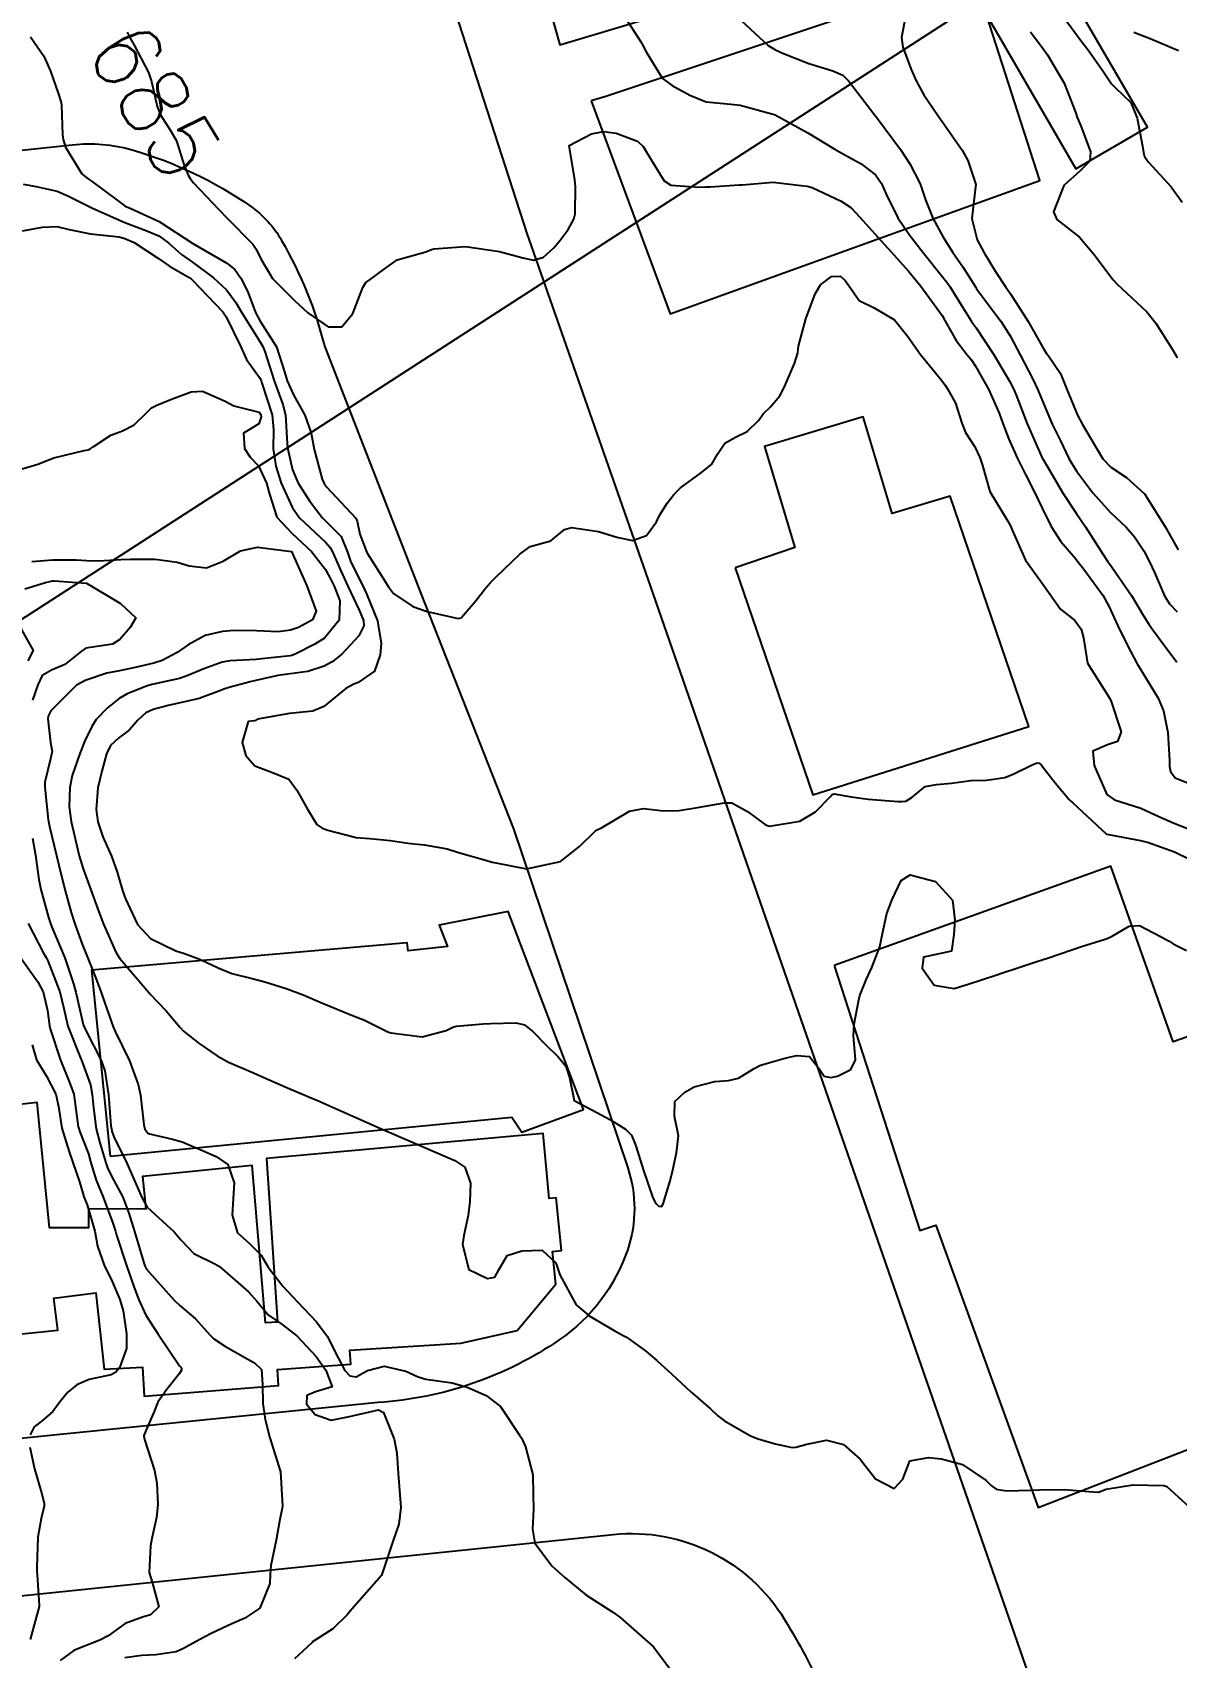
# Model space of a CAD drawing. Header units: metres. Extents: x 298520 to 308411, y 7433745 to 7450750.
# Drawn here: x 300377.8 to 300444.9, y 7444905.7 to 7445001.1 of the extents above; entities that cross this region are included whole.
import ezdxf
from ezdxf.enums import TextEntityAlignment as Align

# ---------------------------------------------------------------- set-up
doc = ezdxf.new("R2010")
doc.units = ezdxf.units.M
doc.header["$LTSCALE"] = 10
doc.linetypes.add('CONTINUO', pattern=[0])
for name, color, linetype in [('Cotas', 45, 'Continuous'), ('Curvas de Nivel 1m', 11, 'Continuous'), ('Curvas de Nivel 5m', 15, 'Continuous'), ('Edificações', 30, 'Continuous'), ('TEXTO', 45, 'Continuous'), ('Vias Primárias', 230, 'Continuous')]:
    doc.layers.add(name, color=color, linetype=linetype)
doc.styles.add('Style-STANDARD', font='STANDARD.shx')

msp = doc.modelspace()

# ---------------------------------------------------------------- linework, layer by layer
at = {"layer": 'Curvas de Nivel 1m', "flags": 128}
for points, elevation in [([(300429.076, 7445002.183), (300428.809, 7445000.766), (300428.88, 7445000.185), (300429.364, 7444998.888), (300429.677, 7444998.177), (300430.12, 7444997.398), (300430.953, 7444996.164), (300431.325, 7444995.63), (300432.362, 7444994.144), (300432.693, 7444993.535), (300433.157, 7444992.132), (300433.153, 7444992.004), (300432.929, 7444990.135), (300433.244, 7444988.897), (300433.654, 7444988.126), (300434.314, 7444987.027), (300434.922, 7444986.113), (300435.207, 7444985.713), (300436.236, 7444984.099), (300437.166, 7444982.442), (300437.303, 7444982.227), (300437.425, 7444982.086), (300438.13, 7444981.052), (300438.53, 7444980.069), (300439.121, 7444978.612), (300439.426, 7444978.057), (300439.869, 7444977.288), (300440.62, 7444976.045), (300441.088, 7444975.55), (300441.995, 7444974.939), (300443.038, 7444974.011), (300443.072, 7444973.967), (300444.318, 7444971.997), (300445.03, 7444970.71)], 682), ([(300412.741, 7445001.722), (300413.386, 7445000.728), (300413.519, 7445000.503), (300413.596, 7445000.368), (300413.823, 7444999.919), (300414.788, 7444998.356), (300415.349, 7444997.95), (300416.389, 7444997.38), (300417.34, 7444996.989), (300418.792, 7444996.852), (300419.338, 7444996.786), (300421.207, 7444996.281), (300421.332, 7444996.245), (300421.389, 7444996.222), (300423.317, 7444995.173), (300424.851, 7444994.235), (300425.3, 7444993.968), (300426.435, 7444993.353), (300427.288, 7444992.695), (300427.623, 7444992.197), (300427.91, 7444991.56), (300428.592, 7444990.187), (300429.248, 7444989.212), (300430.048, 7444988.172), (300431.219, 7444986.723), (300431.468, 7444986.409), (300431.641, 7444986.154), (300432.408, 7444984.928), (300432.893, 7444984.134), (300433.008, 7444983.96), (300433.179, 7444983.722), (300434.251, 7444982.119), (300435.148, 7444980.591), (300435.389, 7444980.108), (300435.563, 7444979.679), (300436.187, 7444978.099), (300437.041, 7444976.143), (300437.065, 7444976.09), (300437.092, 7444976.039), (300437.813, 7444974.812), (300438.252, 7444974.072), (300439.055, 7444972.852), (300439.608, 7444972.054), (300440.635, 7444970.435), (300440.892, 7444970.041), (300441.02, 7444969.864), (300442.305, 7444968.027), (300442.981, 7444966.875), (300443.306, 7444966.345), (300443.549, 7444966.011), (300444.153, 7444965.191), (300444.954, 7444964.117)], 684), ([(300419.398, 7445001.765), (300420.979, 7445000.284), (300421.379, 7445000.051), (300421.79, 7444999.861), (300423.368, 7444999.228), (300424.785, 7444998.812), (300425.358, 7444998.558), (300425.705, 7444998.225), (300426.414, 7444997.284), (300427.237, 7444996.201), (300427.331, 7444996.079), (300428.747, 7444994.186), (300429.295, 7444993.346), (300429.902, 7444992.174), (300430.212, 7444991.232), (300430.637, 7444990.166), (300431.246, 7444989.049), (300431.812, 7444988.151), (300432.395, 7444987.313), (300433.143, 7444986.131), (300433.211, 7444986.021), (300434.636, 7444984.115), (300435.174, 7444983.25), (300435.777, 7444982.104), (300436.488, 7444980.758), (300436.811, 7444980.093), (300437.131, 7444979.281), (300437.638, 7444978.082), (300438.128, 7444977.1), (300438.631, 7444976.067), (300438.79, 7444975.764), (300439.085, 7444975.299), (300440.028, 7444974.05), (300441.056, 7444972.921), (300441.979, 7444972.026), (300442.481, 7444971.462), (300443.029, 7444970.644), (300443.362, 7444970.007), (300443.638, 7444969.379), (300444.237, 7444968.001), (300444.521, 7444967.53), (300444.984, 7444967.059)], 683), ([(300436.381, 7445001.084), (300437.115, 7445000.084), (300437.378, 7444999.748), (300438.35, 7444998.07), (300439.02, 7444996.379), (300439.112, 7444996.062), (300439.326, 7444995.586), (300439.886, 7444994.054), (300439.853, 7444993.499), (300439.292, 7444992.94), (300438.338, 7444992.074), (300437.715, 7444990.531), (300437.912, 7444990.08), (300439.248, 7444989.038), (300440.087, 7444988.051), (300441.218, 7444986.541), (300441.459, 7444986.28), (300441.736, 7444986.032), (300443.193, 7444984.673), (300443.721, 7444984.005), (300444.707, 7444982.455), (300444.981, 7444981.992)], 681), ([(300442.439, 7445001.07), (300443.39, 7445000.701), (300445.051, 7444999.993)], 679), ([(300377.719, 7445000.797), (300378.498, 7444999.656), (300378.886, 7444998.785), (300379.34, 7444997.492), (300379.504, 7444996.946), (300379.539, 7444996.777), (300379.598, 7444995.058), (300379.622, 7444994.775), (300379.759, 7444994.32), (300380.732, 7444992.758), (300381.035, 7444992.509), (300381.279, 7444992.349), (300382.792, 7444991.21), (300383.264, 7444990.867), (300383.589, 7444990.727), (300385.252, 7444989.965), (300387.233, 7444988.68), (300389.221, 7444987.513), (300389.706, 7444987.141), (300390.042, 7444986.648), (300390.432, 7444985.869), (300390.908, 7444984.634), (300391.185, 7444984.127), (300392.138, 7444982.62), (300392.612, 7444981.151), (300392.765, 7444980.614), (300393.135, 7444979.792), (300393.809, 7444978.603), (300394.166, 7444977.541), (300394.345, 7444976.597), (300394.818, 7444974.85), (300394.936, 7444974.591), (300395.07, 7444974.393), (300396.786, 7444972.564), (300396.866, 7444972.387), (300397.034, 7444971.63), (300397.435, 7444970.556), (300398.185, 7444969.374), (300398.715, 7444968.543), (300398.997, 7444968.143), (300400.135, 7444967.38), (300400.981, 7444967.09), (300402.796, 7444966.672), (300402.976, 7444966.723), (300403.79, 7444967.683), (300404.428, 7444968.476), (300404.688, 7444968.792), (300405.009, 7444969.097), (300406.411, 7444970.449), (300407.027, 7444970.897), (300408.23, 7444971.229), (300409.038, 7444971.89), (300409.439, 7444972.016), (300411.037, 7444971.785), (300412.106, 7444971.457), (300413.032, 7444971.249), (300413.855, 7444971.541), (300414.438, 7444972.356), (300414.637, 7444972.767), (300415.059, 7444973.449), (300415.456, 7444973.956), (300415.834, 7444974.339), (300417.082, 7444975.245), (300417.671, 7444975.73), (300418.003, 7444976.311), (300418.443, 7444976.963), (300419.103, 7444977.342), (300419.754, 7444977.646), (300420.409, 7444978.287), (300420.702, 7444978.701), (300421.125, 7444979.1), (300421.674, 7444979.733), (300421.934, 7444980.268), (300422.533, 7444981.636), (300422.715, 7444982.257), (300422.766, 7444982.659), (300423.193, 7444984.25), (300423.732, 7444985.721), (300424.046, 7444986.242), (300424.706, 7444986.747), (300425.218, 7444986.753), (300425.495, 7444986.505), (300425.693, 7444986.223), (300426.319, 7444985.328), (300427.2, 7444984.908), (300428.386, 7444984.188), (300429.179, 7444983.221), (300429.914, 7444982.172), (300431.148, 7444980.651), (300431.361, 7444980.373), (300431.509, 7444980.155), (300431.977, 7444979.301), (300432.35, 7444978.141), (300432.567, 7444977.597), (300433.099, 7444976.754), (300433.401, 7444976.127), (300433.553, 7444975.661), (300433.98, 7444974.121), (300435.047, 7444972.385), (300435.199, 7444972.108), (300435.318, 7444971.829), (300436.077, 7444970.099), (300437.004, 7444968.829), (300437.524, 7444968.082), (300438.136, 7444967.224), (300438.978, 7444966.567), (300439.345, 7444966.056), (300439.484, 7444965.539), (300439.725, 7444964.052), (300440.924, 7444962.135), (300440.993, 7444962.039), (300441.087, 7444961.873), (300441.688, 7444960.032), (300441.477, 7444959.452), (300440.891, 7444959.269), (300440.036, 7444958.899), (300440.113, 7444958.048), (300440.856, 7444956.353), (300441.296, 7444956.036), (300442.848, 7444955.558), (300443.91, 7444955.07), (300444.839, 7444954.644), (300446.597, 7444953.972)], 686), ([(300377.276, 7444992.153), (300378.051, 7444992.017), (300379.273, 7444991.743), (300379.945, 7444991.445), (300381.263, 7444990.788), (300381.347, 7444990.749), (300383.251, 7444989.904), (300384.54, 7444989.42), (300385.239, 7444989.125), (300385.824, 7444988.701), (300386.574, 7444988.038), (300387.222, 7444987.58), (300388.445, 7444986.668), (300389.206, 7444985.954), (300389.764, 7444985.217), (300390.086, 7444984.647), (300391.167, 7444982.916), (300391.336, 7444982.628), (300391.448, 7444982.339), (300392.01, 7444980.621), (300392.511, 7444979.235), (300392.668, 7444978.615), (300392.771, 7444976.941), (300392.8, 7444976.613), (300393.081, 7444975.396), (300393.422, 7444974.607), (300394.085, 7444973.572), (300394.818, 7444972.592), (300395.041, 7444972.383), (300395.94, 7444971.484), (300396.298, 7444970.571), (300396.482, 7444970.033), (300397.007, 7444968.965), (300397.218, 7444968.558), (300397.431, 7444968.121), (300398.065, 7444966.549), (300398.28, 7444965.227), (300398.216, 7444964.547), (300397.897, 7444963.592), (300396.928, 7444962.919), (300396.67, 7444962.82), (300396.206, 7444962.571), (300394.912, 7444961.505), (300394.273, 7444961.232), (300392.908, 7444961.107), (300391.033, 7444960.766), (300390.904, 7444960.701), (300390.862, 7444960.682), (300390.471, 7444960.644), (300390.132, 7444959.406), (300390.35, 7444958.645), (300390.874, 7444958.041), (300391.813, 7444957.682), (300392.863, 7444957.256), (300393.341, 7444956.605), (300393.956, 7444955.485), (300394.501, 7444954.593), (300394.83, 7444954.379), (300395.159, 7444954.254), (300396.822, 7444953.832), (300397.593, 7444953.781), (300398.82, 7444953.663), (300399.849, 7444953.498), (300400.816, 7444953.404), (300402.144, 7444953.169), (300402.81, 7444952.956), (300404.473, 7444952.473), (300404.802, 7444952.388), (300404.914, 7444952.357), (300406.798, 7444951.991), (300408.803, 7444952.42), (300409.915, 7444953.311), (300410.83, 7444954.2), (300410.951, 7444954.279), (300411.214, 7444954.394), (300412.843, 7444955.37), (300413.676, 7444955.53), (300414.843, 7444955.395), (300415.772, 7444955.412), (300416.845, 7444955.587), (300418.411, 7444955.869), (300418.849, 7444955.865), (300419.77, 7444955.364), (300420.836, 7444954.572), (300421.06, 7444954.501), (300422.838, 7444954.791), (300423.753, 7444955.332), (300424.643, 7444956.232), (300424.742, 7444956.344), (300424.854, 7444956.383), (300425.85, 7444956.22), (300426.852, 7444956.08), (300428.614, 7444955.947), (300428.85, 7444955.936), (300429.065, 7444955.963), (300429.404, 7444956.174), (300430.201, 7444956.825), (300430.861, 7444956.939), (300431.738, 7444957.023), (300432.863, 7444957.169), (300433.783, 7444957.201), (300434.865, 7444957.359), (300435.4, 7444957.573), (300436.479, 7444958.094), (300436.762, 7444958.204), (300436.874, 7444958.194), (300437.002, 7444958.088), (300437.823, 7444957.036), (300438.634, 7444956.063), (300438.742, 7444955.952), (300438.851, 7444955.855), (300440.806, 7444954.04), (300440.833, 7444954.022), (300440.856, 7444954.017), (300442.827, 7444953.656), (300443.297, 7444953.542), (300444.818, 7444952.982), (300446.697, 7444952.078)], 687), ([(300377.249, 7444989.419), (300378.411, 7444989.629), (300379.252, 7444989.681), (300379.978, 7444989.497), (300381.24, 7444989.236), (300382.905, 7444989.067), (300383.237, 7444988.969), (300383.788, 7444988.724), (300385.224, 7444987.794), (300385.859, 7444987.34), (300387.02, 7444986.683), (300387.14, 7444986.609), (300387.211, 7444986.528), (300388.988, 7444984.662), (300389.189, 7444984.379), (300390.028, 7444982.647), (300390.385, 7444981.871), (300391.145, 7444980.813), (300391.237, 7444980.629), (300391.29, 7444980.48), (300391.889, 7444978.622), (300391.975, 7444977.756), (300391.943, 7444976.621), (300392.097, 7444975.606), (300392.421, 7444974.617), (300393.052, 7444973.207), (300393.48, 7444972.606), (300395.028, 7444971.136), (300395.284, 7444970.845), (300395.419, 7444970.584), (300395.913, 7444969.478), (300396.333, 7444968.57), (300396.982, 7444967.168), (300397.245, 7444966.557), (300397.273, 7444966.254), (300396.964, 7444965.666), (300395.972, 7444964.575), (300395.403, 7444964.126), (300394.942, 7444963.886), (300393.976, 7444963.561), (300392.935, 7444963.431), (300392.216, 7444963.338), (300390.929, 7444963.041), (300390.602, 7444962.969), (300389.431, 7444962.655), (300389.05, 7444962.531), (300388.921, 7444962.479), (300387.599, 7444961.991), (300386.914, 7444961.818), (300385.778, 7444961.564), (300384.909, 7444961.34), (300384.474, 7444961.147), (300384.016, 7444960.719), (300383.495, 7444960.126), (300382.892, 7444959.678), (300382.4, 7444959.222), (300382.172, 7444958.737), (300381.891, 7444957.716), (300381.661, 7444956.748), (300381.56, 7444955.469), (300381.654, 7444954.748), (300381.959, 7444953.877), (300382.472, 7444952.735), (300382.799, 7444951.8), (300383.107, 7444950.727), (300383.275, 7444950.228), (300383.991, 7444948.718), (300384.751, 7444947.911), (300386.237, 7444947.191), (300386.738, 7444947.022), (300387.685, 7444946.67), (300388.728, 7444946.185), (300389.52, 7444945.857), (300390.722, 7444945.552), (300391.464, 7444945.372), (300392.717, 7444944.981), (300393.713, 7444944.6), (300394.709, 7444944.178), (300395.831, 7444943.7), (300396.701, 7444943.359), (300397.264, 7444943.127), (300398.434, 7444942.544), (300398.602, 7444942.461), (300398.682, 7444942.426), (300398.857, 7444942.362), (300400.679, 7444942.14), (300402.093, 7444942.499), (300402.478, 7444942.701), (300402.687, 7444942.76), (300404.271, 7444942.892), (300404.69, 7444942.913), (300406.192, 7444942.954), (300406.689, 7444942.836), (300407.185, 7444942.442), (300407.925, 7444941.681), (300408.668, 7444940.956), (300409.105, 7444940.416), (300409.325, 7444939.745), (300409.605, 7444938.41), (300410.635, 7444937.845), (300411.743, 7444937.266), (300412.618, 7444936.717), (300412.966, 7444936.366), (300413.219, 7444935.752), (300413.661, 7444934.359), (300414.223, 7444932.698), (300414.397, 7444932.352), (300414.561, 7444932.195), (300414.72, 7444932.19), (300414.816, 7444932.347), (300415.234, 7444933.692), (300415.392, 7444934.342), (300415.607, 7444935.336), (300415.73, 7444936.339), (300415.498, 7444937.474), (300415.513, 7444938.341), (300416.086, 7444938.898), (300416.652, 7444939.196), (300417.85, 7444939.507), (300418.656, 7444939.573), (300419.24, 7444939.711), (300420.155, 7444940.285), (300420.489, 7444940.457), (300420.665, 7444940.515), (300422.037, 7444940.899), (300422.671, 7444941.04), (300423.412, 7444940.991), (300423.998, 7444940.24), (300424.26, 7444939.837), (300424.658, 7444939.743), (300425.048, 7444939.837), (300425.83, 7444940.218), (300426.099, 7444940.786), (300425.983, 7444942.217), (300426.037, 7444942.872), (300426.284, 7444944.214), (300426.369, 7444944.56), (300426.726, 7444945.489), (300427.067, 7444946.205), (300427.53, 7444947.42), (300427.683, 7444948.196), (300427.95, 7444949.368), (300428.258, 7444950.188), (300428.794, 7444951.299), (300429.323, 7444951.649), (300430.794, 7444951.252), (300431.8, 7444950.15), (300431.938, 7444948.981), (300431.87, 7444948.149), (300431.738, 7444947.16), (300430.745, 7444946.946), (300430.105, 7444946.804), (300430.024, 7444946.167), (300430.723, 7444945.176), (300431.903, 7444944.966), (300432.724, 7444945.221), (300434.397, 7444945.783), (300434.731, 7444945.887), (300434.898, 7444945.942), (300435.401, 7444946.103), (300436.39, 7444946.441), (300436.738, 7444946.564), (300437.432, 7444946.772), (300438.744, 7444947.216), (300439.361, 7444947.44), (300440.751, 7444947.867), (300440.88, 7444947.91), (300441.162, 7444948.036), (300442.154, 7444948.634), (300442.763, 7444948.66), (300444.046, 7444948.001), (300444.5, 7444947.743), (300444.749, 7444947.6), (300445.53, 7444947.197)], 688), ([(300377.079, 7444975.422), (300378.133, 7444975.739), (300379.086, 7444976.096), (300380.867, 7444976.53), (300381.091, 7444976.577), (300381.217, 7444976.624), (300381.385, 7444976.747), (300382.416, 7444977.424), (300383.107, 7444977.684), (300383.795, 7444978.041), (300384.494, 7444978.716), (300384.8, 7444979.04), (300385.128, 7444979.2), (300385.973, 7444979.539), (300387.136, 7444979.964), (300387.8, 7444980.01), (300389.131, 7444979.422), (300389.636, 7444979.16), (300391.125, 7444978.79), (300391.225, 7444978.629), (300391.237, 7444978.513), (300391.115, 7444978.088), (300390.205, 7444977.545), (300390.272, 7444976.642), (300390.6, 7444976.149), (300391.083, 7444975.623), (300391.548, 7444974.625), (300391.724, 7444973.962), (300392.168, 7444972.619), (300393.034, 7444971.686), (300394.19, 7444970.598), (300395.012, 7444969.545), (300395.353, 7444968.931), (300395.519, 7444968.582), (300395.853, 7444967.714), (300395.811, 7444966.577), (300394.962, 7444965.522), (300394.392, 7444965.162), (300393.274, 7444964.607), (300393.049, 7444964.512), (300392.951, 7444964.488), (300391.28, 7444964.303), (300390.947, 7444964.275), (300389.4, 7444964.202), (300388.945, 7444964.121), (300387.877, 7444963.733), (300386.933, 7444963.333), (300386.451, 7444963.166), (300384.925, 7444962.831), (300384.828, 7444962.807), (300384.508, 7444962.714), (300383.389, 7444962.255), (300382.915, 7444961.976), (300382.219, 7444961.428), (300381.572, 7444960.743), (300381.3, 7444960.345), (300380.89, 7444959.491), (300380.61, 7444958.754), (300380.156, 7444957.475), (300380.014, 7444956.768), (300379.988, 7444955.622), (300380.099, 7444954.767), (300380.491, 7444953.089), (300380.574, 7444952.762), (300380.801, 7444951.992), (300381.243, 7444950.753), (300381.654, 7444949.629), (300381.993, 7444948.742), (300382.738, 7444947.074), (300382.956, 7444946.728), (300384.437, 7444944.992), (300384.672, 7444944.71), (300384.712, 7444944.665), (300385.672, 7444943.665), (300386.496, 7444942.683), (300386.69, 7444942.472), (300387.596, 7444941.754), (300388.668, 7444941.015), (300389.332, 7444940.653), (300390.657, 7444940.076), (300391.667, 7444939.639), (300392.649, 7444939.211), (300394.07, 7444938.596), (300394.639, 7444938.356), (300395.045, 7444938.178), (300396.627, 7444937.482), (300398.513, 7444936.643), (300398.614, 7444936.598), (300398.757, 7444936.539), (300400.605, 7444935.744), (300401.466, 7444935.372), (300402.597, 7444934.883), (300403.198, 7444934.484), (300403.515, 7444933.549), (300403.488, 7444932.481), (300403.381, 7444931.662), (300403.14, 7444930.484), (300403.06, 7444929.963), (300403.433, 7444928.481), (300404.515, 7444927.961), (300404.949, 7444928.033), (300405.185, 7444928.463), (300405.675, 7444929.315), (300406.534, 7444929.58), (300407.723, 7444929.62), (300408.528, 7444928.879), (300408.676, 7444928.418), (300408.769, 7444928.168), (300409.717, 7444926.408), (300410.487, 7444925.77), (300411.946, 7444924.918), (300412.475, 7444924.624), (300412.628, 7444924.531), (300412.861, 7444924.374), (300413.8, 7444923.694), (300414.461, 7444923.155), (300415.325, 7444922.341), (300416.438, 7444921.322), (300417.603, 7444920.312), (300418.025, 7444919.912), (300418.416, 7444919.604), (300419.954, 7444918.738), (300420.406, 7444918.546), (300421.403, 7444918.27), (300422.4, 7444918.053), (300422.6, 7444918.057), (300423.259, 7444918.247), (300424.405, 7444918.482), (300425.403, 7444918.22), (300426.39, 7444917.36), (300427.287, 7444916.201), (300428.367, 7444915.643), (300428.884, 7444916.182), (300429.293, 7444917.268), (300430.393, 7444917.468), (300431.154, 7444917.39), (300432.387, 7444917.047), (300433.765, 7444916.119), (300434.067, 7444915.811), (300434.368, 7444915.594), (300434.967, 7444915.504), (300436.367, 7444915.54), (300436.894, 7444915.558), (300438.368, 7444915.581), (300439.789, 7444915.47), (300440.367, 7444915.428), (300440.805, 7444915.599), (300442.371, 7444915.852), (300444.203, 7444915.824), (300444.371, 7444915.751), (300446.353, 7444913.97)], 689), ([(300377.383, 7444968.41), (300378.588, 7444968.784), (300378.915, 7444968.87), (300379.004, 7444968.877), (300379.103, 7444968.877), (300381.003, 7444968.75), (300382.985, 7444967.556), (300383.893, 7444966.721), (300383.549, 7444966.142), (300382.96, 7444965.45), (300382.528, 7444965.163), (300380.955, 7444964.935), (300380.7, 7444964.754), (300379.731, 7444963.978), (300378.936, 7444963.638), (300378.393, 7444963.324), (300378.14, 7444962.788), (300377.827, 7444961.878)], 691), ([(300376.969, 7444966.412), (300377.861, 7444964.791), (300377.554, 7444964.184)], 692), ([(300377.82, 7444953.793), (300377.997, 7444952.788), (300378.205, 7444951.373), (300378.308, 7444950.785), (300378.766, 7444949.137), (300378.88, 7444948.779), (300378.965, 7444948.573), (300379.718, 7444946.77), (300380.236, 7444945.246), (300380.367, 7444944.763), (300380.698, 7444943.281), (300380.806, 7444942.87), (300380.845, 7444942.758), (300380.974, 7444942.47), (300381.863, 7444940.742), (300382.068, 7444940.15), (300382.283, 7444938.735), (300382.429, 7444936.92), (300382.453, 7444936.732), (300382.485, 7444936.606), (300382.608, 7444936.277), (300383.358, 7444934.722), (300383.99, 7444933.305), (300384.242, 7444932.713), (300384.564, 7444932.137), (300386.135, 7444930.694), (300386.538, 7444930.227), (300387.285, 7444929.433), (300388.525, 7444928.821), (300388.796, 7444928.657), (300390.501, 7444927.187), (300390.989, 7444926.633), (300391.67, 7444925.808), (300392.479, 7444925.256), (300393.342, 7444924.601), (300394.461, 7444923.381), (300395.027, 7444922.584), (300395.413, 7444921.605), (300394.434, 7444921.321), (300393.925, 7444921.101), (300393.905, 7444920.595), (300394.417, 7444919.98), (300395.34, 7444919.654), (300396.416, 7444919.858), (300398.124, 7444920.248), (300398.418, 7444920.097), (300399.051, 7444918.534), (300399.208, 7444917.715), (300399.275, 7444916.531), (300399.366, 7444915.527), (300399.437, 7444914.529), (300399.318, 7444913.555), (300398.962, 7444912.534), (300398.803, 7444912.058), (300398.303, 7444910.54), (300396.562, 7444908.566), (300396.28, 7444908.238), (300395.446, 7444907.404), (300394.263, 7444906.642), (300394.233, 7444906.62), (300394.205, 7444906.591), (300393.2, 7444905.649)], 691), ([(300377.57, 7444948.792), (300378.467, 7444947.053), (300378.632, 7444946.781), (300378.731, 7444946.586), (300379.436, 7444944.773), (300379.666, 7444943.808), (300379.907, 7444942.768), (300380.664, 7444940.854), (300380.703, 7444940.759), (300381.222, 7444939.325), (300381.334, 7444938.75), (300381.402, 7444937.978), (300381.569, 7444936.746), (300381.787, 7444935.924), (300382.122, 7444934.737), (300382.243, 7444934.389), (300382.583, 7444933.748), (300383.13, 7444932.724), (300383.478, 7444931.801), (300383.805, 7444930.717), (300384.363, 7444928.873), (300384.417, 7444928.711), (300384.52, 7444928.507), (300386.139, 7444926.694), (300386.49, 7444926.354), (300387.392, 7444925.586), (300388.228, 7444924.664), (300388.342, 7444924.533), (300388.47, 7444924.417), (300389.143, 7444923.977), (300390.459, 7444923.233), (300390.844, 7444923.021), (300391.271, 7444922.628), (300391.32, 7444921.746), (300391.334, 7444920.626), (300391.474, 7444919.684), (300391.76, 7444918.62), (300392.373, 7444916.61), (300392.49, 7444914.609), (300392.477, 7444914.484), (300392.345, 7444913.826), (300392.113, 7444912.613), (300391.812, 7444911.116), (300391.763, 7444910.618), (300391.755, 7444910.076), (300391.157, 7444908.627), (300390.277, 7444908.027), (300389.315, 7444907.607), (300388.267, 7444907.115), (300387.439, 7444906.672), (300386.693, 7444906.247), (300386.253, 7444906.056), (300385.064, 7444905.889), (300384.25, 7444905.839), (300383.251, 7444905.717)], 692), ([(300377.131, 7444946.796), (300378.144, 7444945.36), (300378.45, 7444944.783), (300378.702, 7444943.691), (300378.823, 7444942.779), (300378.859, 7444942.61), (300379.466, 7444940.772), (300380.047, 7444939.368), (300380.246, 7444938.764), (300380.517, 7444936.858), (300380.538, 7444936.761), (300380.611, 7444936.561), (300381.112, 7444935.266), (300381.258, 7444934.75), (300381.561, 7444933.723), (300381.966, 7444932.739), (300382.55, 7444931.204), (300382.697, 7444930.728), (300382.764, 7444930.504), (300383.339, 7444928.722), (300383.793, 7444927.427), (300384.065, 7444926.714), (300384.484, 7444925.81), (300385.193, 7444924.703), (300386.454, 7444922.846), (300386.523, 7444922.759), (300386.566, 7444922.688), (300386.563, 7444922.576), (300386.448, 7444922.394), (300385.694, 7444921.437), (300385.181, 7444920.702), (300384.956, 7444920.166), (300384.404, 7444918.858), (300384.363, 7444918.751), (300384.357, 7444918.71), (300384.401, 7444918.52), (300384.99, 7444916.704), (300385.128, 7444915.946), (300385.186, 7444914.702), (300385.104, 7444913.944), (300384.822, 7444912.705), (300384.744, 7444912.288), (300384.669, 7444910.706), (300384.848, 7444910.154), (300385.238, 7444908.7), (300384.745, 7444908.239), (300384.277, 7444908.091), (300383.274, 7444907.719), (300382.266, 7444906.994), (300381.779, 7444906.737), (300380.688, 7444906.322), (300380.253, 7444906.131), (300379.452, 7444905.561)], 693), ([(300377.803, 7444941.661), (300378.069, 7444940.786), (300378.653, 7444939.825), (300379.195, 7444938.774), (300379.346, 7444938.059), (300379.543, 7444936.771), (300379.975, 7444935.39), (300380.197, 7444934.764), (300380.582, 7444933.626), (300380.776, 7444932.958), (300380.842, 7444932.756), (300381.029, 7444932.29), (300381.476, 7444930.746), (300381.642, 7444929.852), (300382.03, 7444928.737), (300382.509, 7444927.789), (300382.949, 7444926.725), (300383.145, 7444926.064), (300383.352, 7444924.721), (300383.34, 7444923.845), (300382.926, 7444922.725), (300382.713, 7444922.463), (300382.447, 7444922.314), (300381.155, 7444922.036), (300380.437, 7444921.717), (300379.905, 7444921.292), (300379.472, 7444920.77), (300379.025, 7444920.166), (300378.411, 7444919.626), (300377.936, 7444919.256), (300377.693, 7444918.787)], 694), ([(300377.672, 7444918.068), (300377.941, 7444916.787), (300378.362, 7444915.387), (300378.518, 7444914.778), (300378.522, 7444914.607), (300378.344, 7444913.885), (300378.151, 7444912.783), (300378.09, 7444910.999), (300378.088, 7444910.783), (300378.095, 7444910.577), (300378.223, 7444908.781), (300378.214, 7444908.713), (300377.699, 7444906.788)], 694)]:
    msp.add_lwpolyline(points, dxfattribs=dict(at, elevation=elevation))
at = {"layer": 'Curvas de Nivel 5m', "flags": 128}
for points, elevation in [([(300438.222, 7445002.072), (300439.387, 7445000.513), (300439.737, 7445000.056), (300440.615, 7444998.797), (300441.132, 7444998.042), (300441.351, 7444997.814), (300442.264, 7444996.948), (300442.624, 7444996.021), (300442.943, 7444994.381), (300443.004, 7444994.014), (300443.062, 7444993.775), (300443.297, 7444993.452), (300444.632, 7444991.997), (300445.274, 7444991.102)], 680), ([(300383.386, 7445001.064), (300383.501, 7445000.846), (300383.561, 7445000.727), (300383.785, 7445000.315), (300384.627, 7444998.711), (300384.811, 7444998.172), (300385.144, 7444996.712), (300385.328, 7444996.224), (300385.925, 7444995.307), (300386.274, 7444994.696), (300386.724, 7444993.256), (300386.963, 7444992.685), (300387.086, 7444992.488), (300387.279, 7444992.242), (300388.768, 7444990.665), (300389.255, 7444990.154), (300390.753, 7444988.637), (300390.945, 7444988.35), (300391.224, 7444987.782), (300391.907, 7444986.623), (300393.2, 7444985.327), (300393.983, 7444984.602), (300395.181, 7444983.778), (300395.976, 7444983.783), (300396.618, 7444984.569), (300397.208, 7444986.102), (300397.389, 7444986.381), (300397.64, 7444986.556), (300398.545, 7444987.222), (300399.225, 7444987.718), (300400.9, 7444988.185), (300401.231, 7444988.325), (300401.37, 7444988.371), (300403.233, 7444988.49), (300405.23, 7444988.198), (300406.602, 7444987.825), (300407.226, 7444987.701), (300407.798, 7444987.864), (300408.416, 7444988.428), (300408.79, 7444988.874), (300409.249, 7444989.504), (300409.582, 7444990.093), (300409.663, 7444990.416), (300409.687, 7444992.008), (300409.634, 7444992.416), (300409.313, 7444994.42), (300410.611, 7444995.116), (300411.321, 7444995.236), (300412.077, 7444995.145), (300413.316, 7444994.674), (300413.654, 7444994.367), (300414.225, 7444993.435), (300414.887, 7444992.354), (300415.28, 7444992.087), (300416.925, 7444991.971), (300417.28, 7444991.989), (300417.59, 7444992.007), (300419.281, 7444992.11), (300419.455, 7444992.124), (300421.283, 7444992.28), (300423.084, 7444992.056), (300423.281, 7444992.04), (300423.571, 7444991.956), (300425.272, 7444991.164), (300425.828, 7444990.781), (300426.363, 7444990.214), (300427.248, 7444989.237), (300428.203, 7444988.19), (300429.222, 7444987.043), (300429.938, 7444986.173), (300431.187, 7444984.453), (300431.357, 7444984.157), (300432.017, 7444982.993), (300432.659, 7444982.138), (300432.89, 7444981.864), (300433.156, 7444981.484), (300433.913, 7444980.122), (300434.526, 7444978.712), (300434.751, 7444978.114), (300435.104, 7444977.206), (300435.586, 7444976.105), (300436.099, 7444975.084), (300436.605, 7444974.095), (300437.059, 7444973.142), (300437.59, 7444972.082), (300438.148, 7444971.187), (300439.024, 7444970.173), (300439.119, 7444970.059), (300439.493, 7444969.578), (300440.607, 7444968.044), (300440.986, 7444967.357), (300441.601, 7444966.034), (300442.263, 7444964.724), (300442.637, 7444964.023), (300442.945, 7444963.518), (300443.868, 7444962.006), (300444.181, 7444961.266), (300444.428, 7444959.997), (300444.522, 7444958.352), (300444.522, 7444957.995), (300444.583, 7444957.707), (300444.866, 7444957.333), (300445.932, 7444956.909)], 685), ([(300377.788, 7444970.02), (300379.016, 7444970.11), (300380.382, 7444970.125), (300381.016, 7444970.085), (300381.708, 7444970.051), (300383.017, 7444970.135), (300383.584, 7444970.157), (300385.017, 7444970.153), (300386.314, 7444969.989), (300387.014, 7444969.773), (300388.036, 7444969.647), (300389.017, 7444970.039), (300390.039, 7444970.645), (300391.025, 7444970.852), (300393.023, 7444970.61), (300393.928, 7444968.601), (300394.463, 7444967.112), (300394.26, 7444966.597), (300393.425, 7444966.149), (300392.967, 7444965.993), (300392.24, 7444965.895), (300390.966, 7444965.959), (300389.649, 7444965.97), (300388.965, 7444965.914), (300387.961, 7444965.672), (300386.958, 7444965.139), (300386.312, 7444964.69), (300385.43, 7444964.218), (300384.943, 7444964.063), (300383.86, 7444963.8), (300382.936, 7444963.609), (300382.194, 7444963.477), (300380.927, 7444963.031), (300380.737, 7444962.941), (300380.401, 7444962.758), (300378.908, 7444961.266), (300378.747, 7444960.939), (300378.72, 7444960.782), (300378.889, 7444959.409), (300378.985, 7444958.879), (300378.965, 7444958.779), (300378.944, 7444958.717), (300378.878, 7444958.454), (300378.561, 7444957.079), (300378.549, 7444956.783), (300378.75, 7444954.864), (300378.764, 7444954.781), (300378.83, 7444954.468), (300379.227, 7444952.776), (300379.364, 7444952.215), (300379.719, 7444950.771), (300380.105, 7444949.432), (300380.321, 7444948.764), (300380.745, 7444947.568), (300381.069, 7444946.755), (300381.547, 7444945.573), (300381.85, 7444944.743), (300382.071, 7444944.104), (300382.554, 7444942.732), (300382.688, 7444942.417), (300383.518, 7444940.721), (300384.024, 7444939.341), (300384.162, 7444938.715), (300384.363, 7444936.966), (300384.424, 7444936.712), (300384.61, 7444936.459), (300386.046, 7444936.127), (300386.606, 7444935.977), (300387.809, 7444935.46), (300388.598, 7444935.118), (300389.286, 7444934.653), (300389.651, 7444933.581), (300389.595, 7444932.65), (300389.532, 7444931.676), (300389.858, 7444930.647), (300390.537, 7444930.028), (300391.24, 7444929.339), (300391.658, 7444928.623), (300392.507, 7444927.52), (300393.373, 7444926.601), (300394.481, 7444925.427), (300395.109, 7444924.584), (300395.773, 7444923.263), (300396.158, 7444922.573), (300396.448, 7444922.251), (300396.813, 7444922.199), (300397.485, 7444922.555), (300398.456, 7444922.814), (300399.724, 7444922.527), (300400.448, 7444922.201), (300400.894, 7444922.065), (300402.443, 7444921.845), (300403.329, 7444921.591), (300404.432, 7444921.102), (300405.278, 7444920.461), (300406.406, 7444918.764), (300406.524, 7444918.568), (300406.593, 7444918.447), (300406.754, 7444918.088), (300407.181, 7444916.438), (300407.208, 7444915.284), (300407.224, 7444914.437), (300407.164, 7444913.261), (300407.305, 7444912.435), (300408.313, 7444911.091), (300409.064, 7444910.412), (300410.293, 7444909.405), (300411.863, 7444908.384), (300412.279, 7444908.092), (300414.253, 7444906.35), (300415.759, 7444904.335)], 690)]:
    msp.add_lwpolyline(points, dxfattribs=dict(at, elevation=elevation))
at = {"layer": 'Edificações'}
for points in [[(300405.014, 7445013.598), (300408.768, 7445000.322), (300423.173, 7445004.659), (300418.998, 7445018.42)], [(300410.608, 7444997.046), (300415.232, 7444984.542), (300436.912, 7444992.377), (300433.801, 7445002.08), (300439.023, 7444993.06), (300443.246, 7444995.505), (300435.871, 7445008.174), (300431.811, 7445006.238), (300432.688, 7445004.399), (300411.453, 7444997.3)], [(300419.055, 7444969.653), (300423.609, 7444956.334), (300436.278, 7444960.335), (300431.664, 7444973.852), (300428.265, 7444972.833), (300426.562, 7444978.515), (300420.762, 7444976.776), (300422.54, 7444970.842)], [(300424.853, 7444946.327), (300429.88, 7444930.776), (300430.821, 7444931.08), (300436.816, 7444914.532), (300452.161, 7444920.475), (300450.418, 7444924.977), (300455.872, 7444927.09), (300454.636, 7444930.282), (300461.624, 7444932.988), (300462.205, 7444931.487), (300464.316, 7444932.305), (300463.685, 7444933.934), (300464.449, 7444934.23), (300461.552, 7444941.71), (300447.882, 7444936.865), (300447.636, 7444937.559), (300452.315, 7444939.218), (300450.871, 7444943.29), (300446.192, 7444941.632), (300445.967, 7444942.267), (300444.749, 7444941.835), (300441.092, 7444952.153)], [(300382.375, 7444935.143), (300405.956, 7444937.431), (300406.53, 7444936.551), (300410.142, 7444937.868), (300405.73, 7444949.484), (300401.688, 7444948.683), (300402.182, 7444947.431), (300399.861, 7444947.178), (300399.809, 7444947.66), (300381.299, 7444946.038)]]:
    msp.add_lwpolyline(points, close=True, dxfattribs=at)
msp.add_lwpolyline([(300371.463, 7444924.135), (300379.31, 7444924.937), (300379.077, 7444926.808), (300381.552, 7444927.117), (300382.037, 7444922.641), (300384.288, 7444922.754), (300384.373, 7444921.061), (300392.267, 7444921.675), (300392.194, 7444922.613), (300396.497, 7444922.936), (300396.436, 7444923.752), (300402.955, 7444924.175), (300406.259, 7444924.906), (300408.533, 7444927.63), (300408.342, 7444929.545), (300408.866, 7444929.597), (300408.556, 7444932.7), (300408.131, 7444932.657), (300407.784, 7444936.474), (300391.561, 7444934.999), (300392.202, 7444925.403), (300391.491, 7444925.356), (300390.709, 7444934.596), (300384.276, 7444933.951), (300384.468, 7444932.032), (300381.118, 7444932.046), (300381.113, 7444930.929), (300378.816, 7444930.938), (300378.093, 7444938.281), (300370.185, 7444937.389)], dxfattribs=at)
at = {"layer": 'TEXTO', "linetype": 'CONTINUO'}
msp.add_polyline3d([(300443.742, 7445009.613, 0), (300261.793, 7444892.112, 0)], dxfattribs=at)
at = {"layer": 'Vias Primárias'}
msp.add_lwpolyline([(300370.205, 7445091.214), (300378.771, 7445070.34), (300390.615, 7445039.417), (300406.821, 7444989.268), (300414.068, 7444968.588), (300437.195, 7444902.02), (300446.385, 7444875.415), (300451.557, 7444857.164), (300456.394, 7444839.382, 0.181379), (300459.664, 7444834.281, 0.026258), (300466.753, 7444829.541, 0.076836), (300469.744, 7444828.334, -0.108434), (300476.296, 7444825.2), (300487.64, 7444816.355), (300500.553, 7444806.37, -0.007391), (300509.718, 7444798.933), (300536.392, 7444775.942), (300550.714, 7444764.211, 0.034301)], format="xyb", dxfattribs=at)
for points, elevation in [([(300231.024, 7444978.872), (300278.421, 7444983.892), (300350.157, 7444991.293), (300380.165, 7444994.47, -0.096223), (300383.668, 7444994.166, -0.083143), (300390.618, 7444990.859, -0.110752), (300392.445, 7444988.859, -0.067848), (300394.973, 7444982.604), (300400.602, 7444968.14), (300406.035, 7444954.341), (300412.743, 7444934.46, -0.164059), (300412.743, 7444929.661, -0.162271), (300408.751, 7444924.374, -0.135179), (300398.114, 7444920.688), (300348.357, 7444915.683), (300270.335, 7444907.607)], 705.531), ([(300275.44, 7444898.775), (300353.511, 7444906.898), (300411.893, 7444912.943, -0.289314), (300421.948, 7444907.96, -0.029433), (300424.253, 7444903.625, -0.0585), (300427.524, 7444893.512, -0.089324), (300427.642, 7444886.922), (300426.614, 7444870.703), (300424.832, 7444854.025, -0.073399), (300424.032, 7444850.932, -0.016667), (300421.948, 7444846.422, -0.125895), (300416.992, 7444840.733), (300407.435, 7444834.385, -0.00217), (300399.645, 7444829.259, -0.04169), (300373.138, 7444814.975, -0.019704), (300358.514, 7444809.276, -0.055883), (300356.058, 7444808.726), (300335.23, 7444803.852)], 703.01)]:
    msp.add_lwpolyline(points, format="xyb", dxfattribs=dict(at, elevation=elevation))

# ---------------------------------------------------------------- texts
at = {"layer": 'Cotas', "style": 'Style-STANDARD'}
msp.add_text('685', height=4, rotation=301.32763, dxfattribs=at).set_placement((300384.998, 7444997.038, 685), align=Align.MIDDLE_CENTER)

doc.saveas('drawing.dxf')
